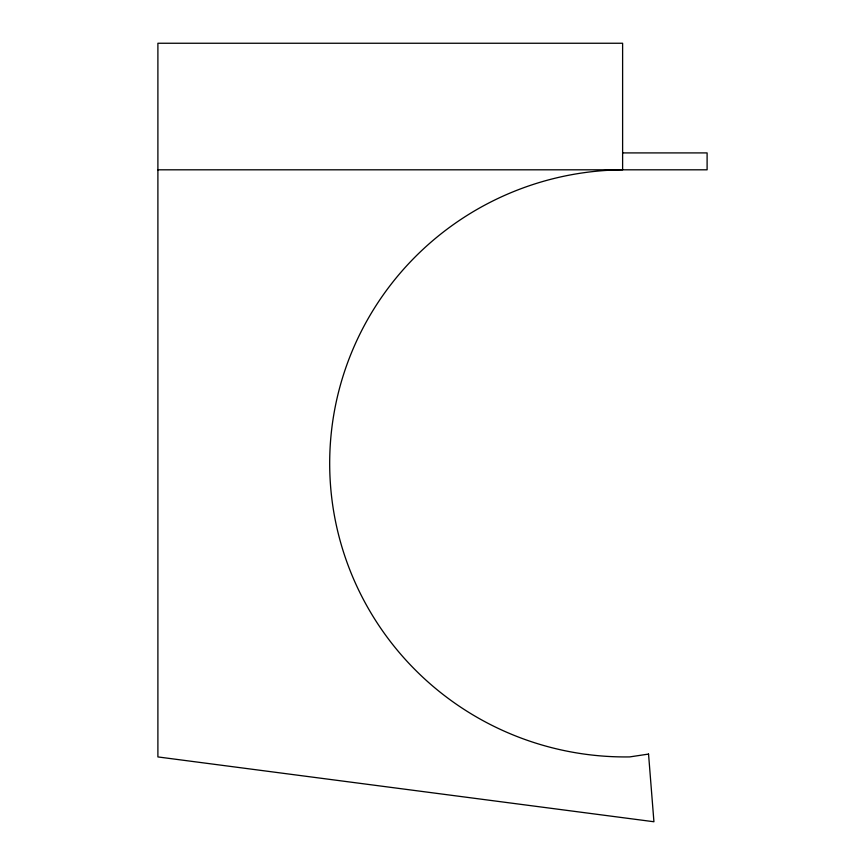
<?xml version="1.0" encoding="UTF-8"?>
<svg xmlns="http://www.w3.org/2000/svg" width="865" height="865" viewBox="0 0 865 865"><rect width="100%" height="100%" fill="white"/><g stroke="black" fill="none" stroke-linecap="round" stroke-linejoin="round"><path stroke-width="1.3" d="M622.616 152.91L707.105 152.91L707.105 169.81L157.895 169.81M648.545 754.075L629.731 756.907A295.743 293.57 0 0 1 329.706 466.895A295.743 293.57 0 0 1 622.616 169.81L622.616 43.25L157.895 43.25L157.895 756.929L653.929 821.75L648.545 754.075"/></g></svg>
